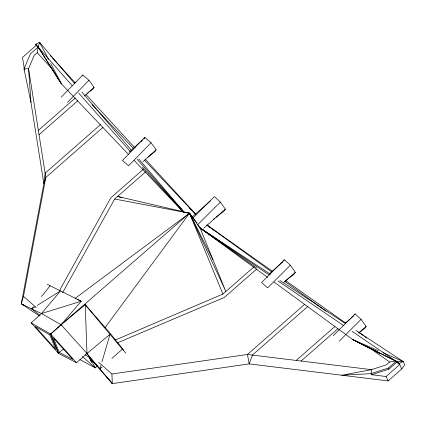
<?xml version="1.0" encoding="UTF-8"?>
<svg xmlns="http://www.w3.org/2000/svg" width="426" height="426" viewBox="0 0 426 426"><rect width="100%" height="100%" fill="white"/><g stroke="black" fill="none" stroke-linecap="round" stroke-linejoin="round"><path stroke-width="0.64" d="M48.532 59.336L39.602 42.382L35.683 44.277L38.186 47.004L30.438 53.798L24.016 68.932L30.97 102.389L28.558 68.65L34.144 55.492L37.264 52.749L38.186 47.004L39.602 42.382L74.502 83.395M39.405 315.97L21.3 303.738L43.851 183.643L45.129 173.142L100.499 124.584M24.761 305.591L21.3 303.738L23.483 296.374L45.811 177.461L28.558 68.65L24.016 68.932L24.522 70.034L22.514 57.366L36.183 45.374L35.683 44.277L72.047 85.488M356.019 330.507L403.188 361.52L404.7 364.816L401.787 368.916L388.113 380.908L249.199 363.895L112.304 383.618L99.913 368.804L100.85 365.615M101.974 361.786L110.014 334.341L86.984 353.473L76.547 362.755L58.559 353.431L31.162 322.919L41.482 313.536L60.535 290.91L37.211 305.437M59.406 290.793L110.787 197.813L143.328 169.276M62.627 292.662L114.653 199.022L145.671 171.827M192.552 218.41L214.374 196.636L220.37 202.089L225.359 209.182L224.358 210.822L216.014 217.249M283.7 260.856L284.371 259.759L290.362 265.212L295.356 272.305L294.35 273.945L285.489 280.777M354.437 314.995L355.108 313.898L361.099 319.351L366.088 326.444L365.087 328.084L358.83 332.903M82.207 75.908L82.751 75.024L88.943 80.269L94.055 87.282L92.974 89.045L89.891 91.494M144.025 138.796L144.835 137.47L151.028 142.721L156.14 149.728L155.059 151.491L147.865 157.205M105.137 327.541L189.511 213.192L197.046 223.027M21.3 303.738L31.662 308.893L33.308 306.837M41.535 296.555L50.172 285.755M97.139 365.859L95.424 367.894L79.891 359.565M61.275 97.107L82.751 75.024M67.473 102.352L88.943 80.269M151.028 142.721L128.641 165.741L122.448 160.495L144.835 137.47L129.078 152.268M220.37 202.089L197.616 224.784L200.087 227.894M284.371 259.759L261.617 282.459L267.608 287.907L290.362 265.212M333.281 335.672L355.108 313.898M339.272 341.12L361.099 319.351M31.162 322.919L50.742 334.117L61.062 324.734L189.511 213.192L200.066 227.979L225.865 291.48L189.511 213.192L117.597 196.445L122.038 197.834M74.396 83.384L75.849 82.064M84.359 96.074L94.055 87.282M133.088 148.908L135.026 147.151M141.331 141.432L142.3 140.553M143.051 161.598L156.14 149.728M58.484 353.34L50.619 334.016L61.062 324.734L85.232 304.707L109.487 332.477L123.593 350.034M192.206 216.903L210.423 200.88M203.703 228.235L225.359 209.182M270.079 273.098L282.875 261.836M284.03 282.262L295.356 272.305M345.241 323.339L353.612 315.975M358.708 332.94L366.088 326.444M38.351 130.399L75.242 98.044M39.038 134.717L77.75 100.765M103.007 127.31L45.811 177.461L43.851 183.643L30.241 97.804M115.036 340.145L222.926 294.057L253.944 266.862M256.846 268.918L224.305 297.454L117.326 342.909M304.665 304.313L247.469 354.469L111.926 374.001L98.656 362.356M307.764 306.512L252.394 355.071L249.199 363.895L247.469 354.469L371.488 369.656L386.488 364.768L389.609 362.025L396.164 361.221L403.188 361.52L399.268 363.421L352.137 331.375M296.187 360.433L334.905 326.481M301.113 361.04L338.004 328.686M274.009 282.023L352.771 339.586L396.164 361.221L396.665 362.318L399.774 364.518L386.1 376.509L371.664 374.742L371.163 373.639L371.488 369.656L341.806 375.237L371.163 373.639L388.416 368.016L396.164 361.221L399.268 363.421L401.787 368.916M371.664 374.742L388.922 369.113L396.665 362.318M34.991 306.821L31.662 308.893L41.482 313.536L61.062 324.734L86.984 353.473L89.513 357.616L99.913 368.804L101.915 367.058M111.91 358.325L122.4 349.16M59.299 352.467L72.75 359.438L53.41 337.999L59.299 352.467L63.559 348.91M87.319 93.534L88.347 92.719M213.41 219.257L214.454 218.453M75.035 298.429L189.511 213.192L191.609 216.461M90.541 360.045L91.76 359.523M41.482 313.536L81.254 301.219L47.297 284.323M185.614 212.601L189.511 213.192L212.968 259.732M114.653 199.022L189.511 213.192L222.926 294.057M77.074 299.435L81.254 301.219L61.062 324.734L61.972 325.693M380.141 353.766L352.771 339.586L378.283 350.683M383.144 352.797L403.188 361.52M352.771 339.586L396.058 361.232M50.635 334.059L76.547 362.755M85.104 354.783L89.513 357.616L91.862 359.677M270.547 274.317L200.066 227.979L267.576 277.321M279.983 280.521L345.47 323.574M214.997 237.964L200.066 227.979L256.372 267.8M269.237 275.01L200.066 227.979L228.075 247.117M278.024 280.984L343.904 325.773M206.887 224.928L272.305 271.186M285.319 280.393L345.742 323.121M358.74 332.312L363.612 335.763M364.693 336.529L366.861 338.058M370.801 348.724L389.609 362.025M207.025 225.136L271.676 271.905M284.605 281.256L326.092 311.268M207.036 225.242L210.247 227.612M212.388 229.193L214.528 230.775M31.662 308.893L39.991 315.32M82.5 356.668L95.424 367.894L89.513 357.616L112.304 383.618L111.926 374.001M23.483 296.374L36.258 307.583M189.554 208.117L191.386 210.034M50.119 66.067L61.466 83.89L128.689 154.627M134.174 160.405L183.1 211.892M92.027 104.594L133.508 148.536M144.451 160.123L195.965 214.683M50.268 55.646L51.605 57.105M52.494 58.08L75.237 82.852M85.935 94.508L134.643 147.577M145.367 159.26L195.529 213.911M36.183 45.374L38.271 47.648M37.264 52.749L51.551 68.309M142.481 167.381L183.26 211.807M50.619 334.016L58.612 353.458M167.535 193.755L183.803 212.153L137.167 159.281M78.65 92.964L130.564 151.8M177.413 204.491L184.336 212.558M81.824 92.005L131.368 150.24M138.695 158.85L184.362 212.526M99.913 368.804L86.984 353.473L85.232 304.707L125.707 353.111M106.495 376.392L112.304 383.618M38.17 47.094L61.466 83.89L50.689 63.426M38.186 47.004L61.466 83.89M388.416 368.016L388.922 369.113M386.1 376.509L388.113 380.908M39.602 42.382L40.108 43.479M89.513 357.616L91.569 362.467M85.232 304.707L85.285 306.028M49.799 334.825L35.193 326.47L55.684 349.293L49.799 334.825"/></g></svg>
